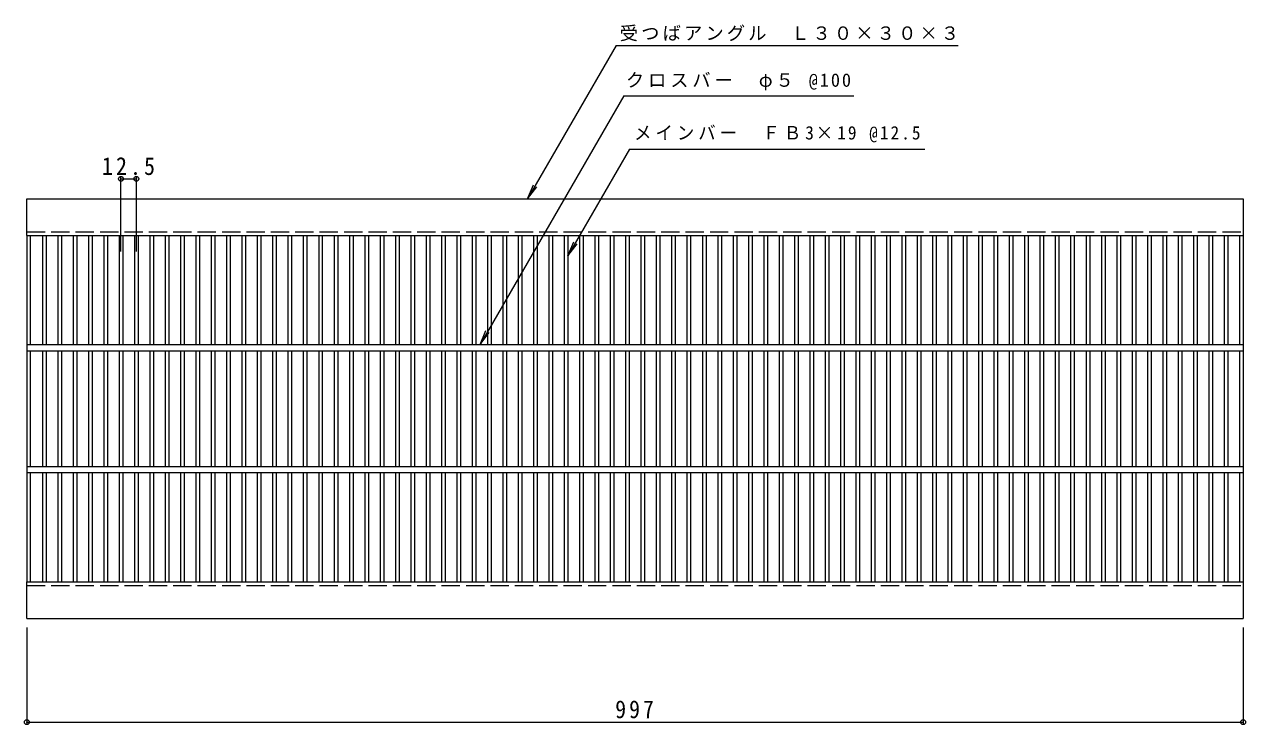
# Model space of a CAD drawing. Units: millimetres, scale not verified. Extents: x -756 to 910, y -687 to 529.
# Drawn here: x -756 to 245, y -45 to 529 of the extents above; entities that cross this region are included whole.
import ezdxf

# ---------------------------------------------------------------- set-up
doc = ezdxf.new("R2010")
doc.units = ezdxf.units.MM
doc.header["$LTSCALE"] = 5
doc.header["$PDMODE"] = 32
doc.header["$PDSIZE"] = 4
doc.linetypes.add('DASHED3', pattern=[4, 3, -1])
for name, color, linetype, lineweight in [('A-1_ピット', 2, 'Continuous', 9), ('A-2_蓋', 3, 'Continuous', 9), ('A-4_寸法', 7, 'Continuous', 9), ('A-5_仕様文', 7, 'Continuous', 9)]:
    doc.layers.add(name, color=color, linetype=linetype, lineweight=lineweight)
doc.styles.add('ＭＳ ゴシック', font='')
doc.styles.get('ＭＳ ゴシック').set_extended_font_data('MS Gothic')

msp = doc.modelspace()

# ---------------------------------------------------------------- linework, layer by layer
at = {"layer": 'A-1_ピット'}
for p, q in [((-753.757, 385.959), (243.243, 385.959)), ((-753.757, 355.959), (-753.757, 385.959)), ((243.243, 385.959), (243.243, 355.959)), ((-753.757, 355.959), (243.243, 355.959)), ((243.243, 71.959), (243.243, 41.959)), ((-753.757, 41.959), (243.243, 41.959))]:
    msp.add_line(p, q, dxfattribs=at)
at = {"layer": 'A-1_ピット', "linetype": 'DASHED3'}
for p, q in [((-753.757, 358.959), (243.243, 358.959)), ((-753.757, 68.959), (243.243, 68.959))]:
    msp.add_line(p, q, dxfattribs=at)
at = {"layer": 'A-1_ピット'}
msp.add_lwpolyline([(-753.757, 41.959), (-753.757, 71.959), (243.243, 71.959)], dxfattribs=at)
at = {"layer": 'A-2_蓋'}
for p, q in [((-753.757, 355.959), (-753.757, 71.959)), ((-750.757, 266.459), (-750.757, 355.959)), ((-740.997, 355.959), (-740.997, 266.459)), ((-737.997, 355.959), (-737.997, 266.459)), ((-728.417, 355.959), (-728.417, 266.459)), ((-725.417, 355.959), (-725.417, 266.459)), ((-715.837, 355.959), (-715.837, 266.459)), ((-712.837, 355.959), (-712.837, 266.459)), ((-703.257, 355.959), (-703.257, 266.459)), ((-700.257, 355.959), (-700.257, 266.459)), ((-690.677, 355.959), (-690.677, 266.459)), ((-687.677, 355.959), (-687.677, 266.459)), ((-678.097, 355.959), (-678.097, 266.459)), ((-675.097, 355.959), (-675.097, 266.459)), ((-665.517, 355.959), (-665.517, 266.459)), ((-662.517, 355.959), (-662.517, 266.459)), ((-652.937, 355.959), (-652.937, 266.459)), ((-649.937, 355.959), (-649.937, 266.459)), ((-640.357, 355.959), (-640.357, 266.459)), ((-637.357, 355.959), (-637.357, 266.459)), ((-627.777, 355.959), (-627.777, 266.459)), ((-624.777, 355.959), (-624.777, 266.459)), ((-615.197, 355.959), (-615.197, 266.459)), ((-612.197, 355.959), (-612.197, 266.459)), ((-602.617, 355.959), (-602.617, 266.459)), ((-599.617, 355.959), (-599.617, 266.459)), ((-590.037, 355.959), (-590.037, 266.459)), ((-587.037, 355.959), (-587.037, 266.459)), ((-577.457, 355.959), (-577.457, 266.459)), ((-574.457, 355.959), (-574.457, 266.459)), ((-564.877, 355.959), (-564.877, 266.459)), ((-561.877, 355.959), (-561.877, 266.459)), ((-552.297, 355.959), (-552.297, 266.459)), ((-549.297, 355.959), (-549.297, 266.459)), ((-539.717, 355.959), (-539.717, 266.459)), ((-536.717, 355.959), (-536.717, 266.459)), ((-527.137, 355.959), (-527.137, 266.459)), ((-524.137, 355.959), (-524.137, 266.459)), ((-514.557, 355.959), (-514.557, 266.459)), ((-511.557, 355.959), (-511.557, 266.459)), ((-501.977, 355.959), (-501.977, 266.459)), ((-498.977, 355.959), (-498.977, 266.459)), ((-489.397, 355.959), (-489.397, 266.459)), ((-486.397, 355.959), (-486.397, 266.459)), ((-476.817, 355.959), (-476.817, 266.459)), ((-473.817, 355.959), (-473.817, 266.459)), ((-464.237, 355.959), (-464.237, 266.459)), ((-461.237, 355.959), (-461.237, 266.459)), ((-451.657, 355.959), (-451.657, 266.459)), ((-448.657, 355.959), (-448.657, 266.459)), ((-439.077, 355.959), (-439.077, 266.459)), ((-436.077, 355.959), (-436.077, 266.459)), ((-426.497, 355.959), (-426.497, 266.459)), ((-423.497, 355.959), (-423.497, 266.459)), ((-413.917, 355.959), (-413.917, 266.459)), ((-410.917, 355.959), (-410.917, 266.459)), ((-401.337, 355.959), (-401.337, 266.459)), ((-398.336, 355.959), (-398.336, 266.459)), ((-388.757, 355.959), (-388.757, 266.459)), ((-385.757, 355.959), (-385.757, 266.459)), ((-376.177, 355.959), (-376.177, 266.459)), ((-373.176, 355.959), (-373.176, 266.459)), ((-363.597, 355.959), (-363.597, 266.459)), ((-360.597, 355.959), (-360.597, 266.459)), ((-351.017, 355.959), (-351.017, 266.459)), ((-348.017, 355.959), (-348.017, 266.459)), ((-338.437, 355.959), (-338.437, 266.459)), ((-335.437, 355.959), (-335.437, 266.459)), ((-325.857, 355.959), (-325.857, 266.459)), ((-322.857, 355.959), (-322.857, 266.459)), ((-313.277, 355.959), (-313.277, 266.459)), ((-310.277, 355.959), (-310.277, 266.459)), ((-300.697, 355.959), (-300.697, 266.459)), ((-297.697, 355.959), (-297.697, 266.459)), ((-288.117, 355.959), (-288.117, 266.459)), ((-285.117, 355.959), (-285.117, 266.459)), ((-275.536, 355.959), (-275.536, 266.459)), ((-272.536, 355.959), (-272.536, 266.459)), ((-262.957, 355.959), (-262.957, 266.459)), ((-259.956, 355.959), (-259.956, 266.459)), ((-250.377, 355.959), (-250.377, 266.459)), ((-247.377, 355.959), (-247.377, 266.459)), ((-237.797, 355.959), (-237.797, 266.459)), ((-234.797, 355.959), (-234.797, 266.459)), ((-225.217, 355.959), (-225.217, 266.459)), ((-222.217, 355.959), (-222.217, 266.459)), ((-212.637, 355.959), (-212.637, 266.459)), ((-209.637, 355.959), (-209.637, 266.459)), ((-200.057, 355.959), (-200.057, 266.459)), ((-197.057, 355.959), (-197.057, 266.459)), ((-187.477, 355.959), (-187.477, 266.459)), ((-184.476, 355.959), (-184.476, 266.459)), ((-174.896, 355.959), (-174.896, 266.459)), ((-171.896, 355.959), (-171.896, 266.459)), ((-162.316, 355.959), (-162.316, 266.459)), ((-159.316, 355.959), (-159.316, 266.459)), ((-149.737, 355.959), (-149.737, 266.459)), ((-146.736, 355.959), (-146.736, 266.459)), ((-137.157, 355.959), (-137.157, 266.459)), ((-134.156, 355.959), (-134.156, 266.459)), ((-124.577, 355.959), (-124.577, 266.459)), ((-121.577, 355.959), (-121.577, 266.459)), ((-111.997, 355.959), (-111.997, 266.459)), ((-108.996, 355.959), (-108.996, 266.459)), ((-99.416, 355.959), (-99.416, 266.459)), ((-96.417, 355.959), (-96.417, 266.459)), ((-86.836, 355.959), (-86.836, 266.459)), ((-83.837, 355.959), (-83.837, 266.459)), ((-74.256, 355.959), (-74.256, 266.459)), ((-71.256, 355.959), (-71.256, 266.459)), ((-61.676, 355.959), (-61.676, 266.459)), ((-58.676, 355.959), (-58.676, 266.459)), ((-49.097, 355.959), (-49.097, 266.459)), ((-46.096, 355.959), (-46.096, 266.459)), ((-36.516, 355.959), (-36.516, 266.459)), ((-33.516, 355.959), (-33.516, 266.459)), ((-23.937, 355.959), (-23.937, 266.459)), ((-20.936, 355.959), (-20.936, 266.459)), ((-11.357, 355.959), (-11.357, 266.459)), ((-8.357, 355.959), (-8.357, 266.459)), ((1.223, 355.959), (1.223, 266.459)), ((4.223, 355.959), (4.223, 266.459)), ((13.803, 355.959), (13.803, 266.459)), ((16.803, 355.959), (16.803, 266.459)), ((26.383, 355.959), (26.383, 266.459)), ((29.383, 355.959), (29.383, 266.459)), ((38.964, 355.959), (38.964, 266.459)), ((41.964, 355.959), (41.964, 266.459)), ((51.544, 355.959), (51.544, 266.459)), ((54.544, 355.959), (54.544, 266.459)), ((64.124, 355.959), (64.124, 266.459)), ((67.124, 355.959), (67.124, 266.459)), ((76.703, 355.959), (76.703, 266.459)), ((79.704, 355.959), (79.704, 266.459)), ((89.284, 355.959), (89.284, 266.459)), ((92.284, 355.959), (92.284, 266.459)), ((101.863, 355.959), (101.863, 266.459)), ((104.864, 355.959), (104.864, 266.459)), ((114.444, 355.959), (114.444, 266.459)), ((117.443, 355.959), (117.443, 266.459)), ((127.023, 355.959), (127.023, 266.459)), ((130.023, 355.959), (130.023, 266.459)), ((139.603, 355.959), (139.603, 266.459)), ((142.603, 355.959), (142.603, 266.459)), ((152.183, 355.959), (152.183, 266.459)), ((155.183, 355.959), (155.183, 266.459)), ((164.764, 355.959), (164.764, 266.459)), ((167.764, 355.959), (167.764, 266.459)), ((177.344, 355.959), (177.344, 266.459)), ((180.344, 355.959), (180.344, 266.459)), ((189.924, 355.959), (189.924, 266.459)), ((192.924, 355.959), (192.924, 266.459)), ((202.504, 355.959), (202.504, 266.459)), ((205.504, 355.959), (205.504, 266.459)), ((215.083, 355.959), (215.083, 266.459)), ((218.084, 355.959), (218.084, 266.459)), ((227.664, 355.959), (227.664, 266.459)), ((230.664, 355.959), (230.664, 266.459)), ((240.244, 355.959), (240.244, 266.459)), ((243.243, 355.959), (243.243, 71.959)), ((-753.757, 266.459), (243.243, 266.459)), ((-753.757, 261.46), (243.243, 261.46)), ((-750.757, 166.459), (-750.757, 261.46)), ((-740.997, 261.46), (-740.997, 166.459)), ((-737.997, 261.46), (-737.997, 166.459)), ((-728.417, 261.46), (-728.417, 166.459)), ((-725.417, 261.46), (-725.417, 166.459)), ((-715.837, 261.46), (-715.837, 166.459)), ((-712.837, 261.46), (-712.837, 166.459)), ((-703.257, 261.46), (-703.257, 166.459)), ((-700.257, 261.46), (-700.257, 166.459)), ((-690.677, 261.46), (-690.677, 166.459)), ((-687.677, 261.46), (-687.677, 166.459)), ((-678.097, 261.46), (-678.097, 166.459)), ((-675.097, 261.46), (-675.097, 166.459)), ((-665.517, 261.46), (-665.517, 166.459)), ((-662.517, 261.46), (-662.517, 166.459)), ((-652.937, 261.46), (-652.937, 166.459)), ((-649.937, 261.46), (-649.937, 166.459)), ((-640.357, 261.46), (-640.357, 166.459)), ((-637.357, 261.46), (-637.357, 166.459)), ((-627.777, 261.46), (-627.777, 166.459)), ((-624.777, 261.46), (-624.777, 166.459)), ((-615.197, 261.46), (-615.197, 166.459)), ((-612.197, 261.46), (-612.197, 166.459)), ((-602.617, 261.46), (-602.617, 166.459)), ((-599.617, 261.46), (-599.617, 166.459)), ((-590.037, 261.46), (-590.037, 166.459)), ((-587.037, 261.46), (-587.037, 166.459)), ((-577.457, 261.46), (-577.457, 166.459)), ((-574.457, 261.46), (-574.457, 166.459)), ((-564.877, 261.46), (-564.877, 166.459)), ((-561.877, 261.46), (-561.877, 166.459)), ((-552.297, 261.46), (-552.297, 166.459)), ((-549.297, 261.46), (-549.297, 166.459)), ((-539.717, 261.46), (-539.717, 166.459)), ((-536.717, 261.46), (-536.717, 166.459)), ((-527.137, 261.46), (-527.137, 166.459)), ((-524.137, 261.46), (-524.137, 166.459)), ((-514.557, 261.46), (-514.557, 166.459)), ((-511.557, 261.46), (-511.557, 166.459)), ((-501.977, 261.46), (-501.977, 166.459)), ((-498.977, 261.46), (-498.977, 166.459)), ((-489.397, 261.46), (-489.397, 166.459)), ((-486.397, 261.46), (-486.397, 166.459)), ((-476.817, 261.46), (-476.817, 166.459)), ((-473.817, 261.46), (-473.817, 166.459)), ((-464.237, 261.46), (-464.237, 166.459)), ((-461.237, 261.46), (-461.237, 166.459)), ((-451.657, 261.46), (-451.657, 166.459)), ((-448.657, 261.46), (-448.657, 166.459)), ((-439.077, 261.46), (-439.077, 166.459)), ((-436.077, 261.46), (-436.077, 166.459)), ((-426.497, 261.46), (-426.497, 166.459)), ((-423.497, 261.46), (-423.497, 166.459)), ((-413.917, 261.46), (-413.917, 166.459)), ((-410.917, 261.46), (-410.917, 166.459)), ((-401.337, 261.46), (-401.337, 166.459)), ((-398.336, 261.46), (-398.336, 166.459)), ((-388.757, 261.46), (-388.757, 166.459)), ((-385.757, 261.46), (-385.757, 166.459)), ((-376.177, 261.46), (-376.177, 166.459)), ((-373.176, 261.46), (-373.176, 166.459)), ((-363.597, 261.46), (-363.597, 166.459)), ((-360.597, 261.46), (-360.597, 166.459)), ((-351.017, 261.46), (-351.017, 166.459)), ((-348.017, 261.46), (-348.017, 166.459)), ((-338.437, 261.46), (-338.437, 166.459)), ((-335.437, 261.46), (-335.437, 166.459)), ((-325.857, 261.46), (-325.857, 166.459)), ((-322.857, 261.46), (-322.857, 166.459)), ((-313.277, 261.46), (-313.277, 166.459)), ((-310.277, 261.46), (-310.277, 166.459)), ((-300.697, 261.46), (-300.697, 166.459)), ((-297.697, 261.46), (-297.697, 166.459)), ((-288.117, 261.46), (-288.117, 166.459)), ((-285.117, 261.46), (-285.117, 166.459)), ((-275.536, 261.46), (-275.536, 166.459)), ((-272.536, 261.46), (-272.536, 166.459)), ((-262.957, 261.46), (-262.957, 166.459)), ((-259.956, 261.46), (-259.956, 166.459)), ((-250.377, 261.46), (-250.377, 166.459)), ((-247.377, 261.46), (-247.377, 166.459)), ((-237.797, 261.46), (-237.797, 166.459)), ((-234.797, 261.46), (-234.797, 166.459)), ((-225.217, 261.46), (-225.217, 166.459)), ((-222.217, 261.46), (-222.217, 166.459)), ((-212.637, 261.46), (-212.637, 166.459)), ((-209.637, 261.46), (-209.637, 166.459)), ((-200.057, 261.46), (-200.057, 166.459)), ((-197.057, 261.46), (-197.057, 166.459)), ((-187.477, 261.46), (-187.477, 166.459)), ((-184.476, 261.46), (-184.476, 166.459)), ((-174.896, 261.46), (-174.896, 166.459)), ((-171.896, 261.46), (-171.896, 166.459)), ((-162.316, 261.46), (-162.316, 166.459)), ((-159.316, 261.46), (-159.316, 166.459)), ((-149.737, 261.46), (-149.737, 166.459)), ((-146.736, 261.46), (-146.736, 166.459)), ((-137.157, 261.46), (-137.157, 166.459)), ((-134.156, 261.46), (-134.156, 166.459)), ((-124.577, 261.46), (-124.577, 166.459)), ((-121.577, 261.46), (-121.577, 166.459)), ((-111.997, 261.46), (-111.997, 166.459)), ((-108.996, 261.46), (-108.996, 166.459)), ((-99.416, 261.46), (-99.416, 166.459)), ((-96.417, 261.46), (-96.417, 166.459)), ((-86.836, 261.46), (-86.836, 166.459)), ((-83.837, 261.46), (-83.837, 166.459)), ((-74.256, 261.46), (-74.256, 166.459)), ((-71.256, 261.46), (-71.256, 166.459)), ((-61.676, 261.46), (-61.676, 166.459)), ((-58.676, 261.46), (-58.676, 166.459)), ((-49.097, 261.46), (-49.097, 166.459)), ((-46.096, 261.46), (-46.096, 166.459)), ((-36.516, 261.46), (-36.516, 166.459)), ((-33.516, 261.46), (-33.516, 166.459)), ((-23.937, 261.46), (-23.937, 166.459)), ((-20.936, 261.46), (-20.936, 166.459)), ((-11.357, 261.46), (-11.357, 166.459)), ((-8.357, 261.46), (-8.357, 166.459)), ((1.223, 261.46), (1.223, 166.459)), ((4.223, 261.46), (4.223, 166.459)), ((13.803, 261.46), (13.803, 166.459)), ((16.803, 261.46), (16.803, 166.459)), ((26.383, 261.46), (26.383, 166.459)), ((29.383, 261.46), (29.383, 166.459)), ((38.964, 261.46), (38.964, 166.459)), ((41.964, 261.46), (41.964, 166.459)), ((51.544, 261.46), (51.544, 166.459)), ((54.544, 261.46), (54.544, 166.459)), ((64.124, 261.46), (64.124, 166.459)), ((67.124, 261.46), (67.124, 166.459)), ((76.703, 261.46), (76.703, 166.459)), ((79.704, 261.46), (79.704, 166.459)), ((89.284, 261.46), (89.284, 166.459)), ((92.284, 261.46), (92.284, 166.459)), ((101.863, 261.46), (101.863, 166.459)), ((104.864, 261.46), (104.864, 166.459)), ((114.444, 261.46), (114.444, 166.459)), ((117.443, 261.46), (117.443, 166.459)), ((127.023, 261.46), (127.023, 166.459)), ((130.023, 261.46), (130.023, 166.459)), ((139.603, 261.46), (139.603, 166.459)), ((142.603, 261.46), (142.603, 166.459)), ((152.183, 261.46), (152.183, 166.459)), ((155.183, 261.46), (155.183, 166.459)), ((164.764, 261.46), (164.764, 166.459)), ((167.764, 261.46), (167.764, 166.459)), ((177.344, 261.46), (177.344, 166.459)), ((180.344, 261.46), (180.344, 166.459)), ((189.924, 261.46), (189.924, 166.459)), ((192.924, 261.46), (192.924, 166.459)), ((202.504, 261.46), (202.504, 166.459)), ((205.504, 261.46), (205.504, 166.459)), ((215.083, 261.46), (215.083, 166.459)), ((218.084, 261.46), (218.084, 166.459)), ((227.664, 261.46), (227.664, 166.459)), ((230.664, 261.46), (230.664, 166.459)), ((240.244, 261.46), (240.244, 166.459)), ((-753.757, 166.459), (243.243, 166.459)), ((-753.757, 161.459), (243.243, 161.459)), ((-750.757, 71.959), (-750.757, 161.459)), ((-740.997, 161.459), (-740.997, 71.959)), ((-737.997, 161.459), (-737.997, 71.959)), ((-728.417, 161.459), (-728.417, 71.959)), ((-725.417, 161.459), (-725.417, 71.959)), ((-715.837, 161.459), (-715.837, 71.959)), ((-712.837, 161.459), (-712.837, 71.959)), ((-703.257, 161.459), (-703.257, 71.959)), ((-700.257, 161.459), (-700.257, 71.959)), ((-690.677, 161.459), (-690.677, 71.959)), ((-687.677, 161.459), (-687.677, 71.959)), ((-678.097, 161.459), (-678.097, 71.959)), ((-675.097, 161.459), (-675.097, 71.959)), ((-665.517, 161.459), (-665.517, 71.959)), ((-662.517, 161.459), (-662.517, 71.959)), ((-652.937, 161.459), (-652.937, 71.959)), ((-649.937, 161.459), (-649.937, 71.959)), ((-640.357, 161.459), (-640.357, 71.959)), ((-637.357, 161.459), (-637.357, 71.959)), ((-627.777, 161.459), (-627.777, 71.959)), ((-624.777, 161.459), (-624.777, 71.959)), ((-615.197, 161.459), (-615.197, 71.959)), ((-612.197, 161.459), (-612.197, 71.959)), ((-602.617, 161.459), (-602.617, 71.959)), ((-599.617, 161.459), (-599.617, 71.959)), ((-590.037, 161.459), (-590.037, 71.959)), ((-587.037, 161.459), (-587.037, 71.959)), ((-577.457, 161.459), (-577.457, 71.959)), ((-574.457, 161.459), (-574.457, 71.959)), ((-564.877, 161.459), (-564.877, 71.959)), ((-561.877, 161.459), (-561.877, 71.959)), ((-552.297, 161.459), (-552.297, 71.959)), ((-549.297, 161.459), (-549.297, 71.959)), ((-539.717, 161.459), (-539.717, 71.959)), ((-536.717, 161.459), (-536.717, 71.959)), ((-527.137, 161.459), (-527.137, 71.959)), ((-524.137, 161.459), (-524.137, 71.959)), ((-514.557, 161.459), (-514.557, 71.959)), ((-511.557, 161.459), (-511.557, 71.959)), ((-501.977, 161.459), (-501.977, 71.959)), ((-498.977, 161.459), (-498.977, 71.959)), ((-489.397, 161.459), (-489.397, 71.959)), ((-486.397, 161.459), (-486.397, 71.959)), ((-476.817, 161.459), (-476.817, 71.959)), ((-473.817, 161.459), (-473.817, 71.959)), ((-464.237, 161.459), (-464.237, 71.959)), ((-461.237, 161.459), (-461.237, 71.959)), ((-451.657, 161.459), (-451.657, 71.959)), ((-448.657, 161.459), (-448.657, 71.959)), ((-439.077, 161.459), (-439.077, 71.959)), ((-436.077, 161.459), (-436.077, 71.959)), ((-426.497, 161.459), (-426.497, 71.959)), ((-423.497, 161.459), (-423.497, 71.959)), ((-413.917, 161.459), (-413.917, 71.959)), ((-410.917, 161.459), (-410.917, 71.959)), ((-401.337, 161.459), (-401.337, 71.959)), ((-398.336, 161.459), (-398.336, 71.959)), ((-388.757, 161.459), (-388.757, 71.959)), ((-385.757, 161.459), (-385.757, 71.959)), ((-376.177, 161.459), (-376.177, 71.959)), ((-373.176, 161.459), (-373.176, 71.959)), ((-363.597, 161.459), (-363.597, 71.959)), ((-360.597, 161.459), (-360.597, 71.959)), ((-351.017, 161.459), (-351.017, 71.959)), ((-348.017, 161.459), (-348.017, 71.959)), ((-338.437, 161.459), (-338.437, 71.959)), ((-335.437, 161.459), (-335.437, 71.959)), ((-325.857, 161.459), (-325.857, 71.959)), ((-322.857, 161.459), (-322.857, 71.959)), ((-313.277, 161.459), (-313.277, 71.959)), ((-310.277, 161.459), (-310.277, 71.959)), ((-300.697, 161.459), (-300.697, 71.959)), ((-297.697, 161.459), (-297.697, 71.959)), ((-288.117, 161.459), (-288.117, 71.959)), ((-285.117, 161.459), (-285.117, 71.959)), ((-275.536, 161.459), (-275.536, 71.959)), ((-272.536, 161.459), (-272.536, 71.959)), ((-262.957, 161.459), (-262.957, 71.959)), ((-259.956, 161.459), (-259.956, 71.959)), ((-250.377, 161.459), (-250.377, 71.959)), ((-247.377, 161.459), (-247.377, 71.959)), ((-237.797, 161.459), (-237.797, 71.959)), ((-234.797, 161.459), (-234.797, 71.959)), ((-225.217, 161.459), (-225.217, 71.959)), ((-222.217, 161.459), (-222.217, 71.959)), ((-212.637, 161.459), (-212.637, 71.959)), ((-209.637, 161.459), (-209.637, 71.959)), ((-200.057, 161.459), (-200.057, 71.959)), ((-197.057, 161.459), (-197.057, 71.959)), ((-187.477, 161.459), (-187.477, 71.959)), ((-184.476, 161.459), (-184.476, 71.959)), ((-174.896, 161.459), (-174.896, 71.959)), ((-171.896, 161.459), (-171.896, 71.959)), ((-162.316, 161.459), (-162.316, 71.959)), ((-159.316, 161.459), (-159.316, 71.959)), ((-149.737, 161.459), (-149.737, 71.959)), ((-146.736, 161.459), (-146.736, 71.959)), ((-137.157, 161.459), (-137.157, 71.959)), ((-134.156, 161.459), (-134.156, 71.959)), ((-124.577, 161.459), (-124.577, 71.959)), ((-121.577, 161.459), (-121.577, 71.959)), ((-111.997, 161.459), (-111.997, 71.959)), ((-108.996, 161.459), (-108.996, 71.959)), ((-99.416, 161.459), (-99.416, 71.959)), ((-96.417, 161.459), (-96.417, 71.959)), ((-86.836, 161.459), (-86.836, 71.959)), ((-83.837, 161.459), (-83.837, 71.959)), ((-74.256, 161.459), (-74.256, 71.959)), ((-71.256, 161.459), (-71.256, 71.959)), ((-61.676, 161.459), (-61.676, 71.959)), ((-58.676, 161.459), (-58.676, 71.959)), ((-49.097, 161.459), (-49.097, 71.959)), ((-46.096, 161.459), (-46.096, 71.959)), ((-36.516, 161.459), (-36.516, 71.959)), ((-33.516, 161.459), (-33.516, 71.959)), ((-23.937, 161.459), (-23.937, 71.959)), ((-20.936, 161.459), (-20.936, 71.959)), ((-11.357, 161.459), (-11.357, 71.959)), ((-8.357, 161.459), (-8.357, 71.959)), ((1.223, 161.459), (1.223, 71.959)), ((4.223, 161.459), (4.223, 71.959)), ((13.803, 161.459), (13.803, 71.959)), ((16.803, 161.459), (16.803, 71.959)), ((26.383, 161.459), (26.383, 71.959)), ((29.383, 161.459), (29.383, 71.959)), ((38.964, 161.459), (38.964, 71.959)), ((41.964, 161.459), (41.964, 71.959)), ((51.544, 161.459), (51.544, 71.959)), ((54.544, 161.459), (54.544, 71.959)), ((64.124, 161.459), (64.124, 71.959)), ((67.124, 161.459), (67.124, 71.959)), ((76.703, 161.459), (76.703, 71.959)), ((79.704, 161.459), (79.704, 71.959)), ((89.284, 161.459), (89.284, 71.959)), ((92.284, 161.459), (92.284, 71.959)), ((101.863, 161.459), (101.863, 71.959)), ((104.864, 161.459), (104.864, 71.959)), ((114.444, 161.459), (114.444, 71.959)), ((117.443, 161.459), (117.443, 71.959)), ((127.023, 161.459), (127.023, 71.959)), ((130.023, 161.459), (130.023, 71.959)), ((139.603, 161.459), (139.603, 71.959)), ((142.603, 161.459), (142.603, 71.959)), ((152.183, 161.459), (152.183, 71.959)), ((155.183, 161.459), (155.183, 71.959)), ((164.764, 161.459), (164.764, 71.959)), ((167.764, 161.459), (167.764, 71.959)), ((177.344, 161.459), (177.344, 71.959)), ((180.344, 161.459), (180.344, 71.959)), ((189.924, 161.459), (189.924, 71.959)), ((192.924, 161.459), (192.924, 71.959)), ((202.504, 161.459), (202.504, 71.959)), ((205.504, 161.459), (205.504, 71.959)), ((215.083, 161.459), (215.083, 71.959)), ((218.084, 161.459), (218.084, 71.959)), ((227.664, 161.459), (227.664, 71.959)), ((230.664, 161.459), (230.664, 71.959)), ((240.244, 161.459), (240.244, 71.959))]:
    msp.add_line(p, q, dxfattribs=at)
at = {"layer": 'A-4_寸法'}
for p, q in [((-676.597, 342.778), (-676.597, 403.859)), ((-676.597, 402.359), (-664.017, 402.359)), ((-664.017, 342.778), (-664.017, 403.859)), ((-753.757, 34.459), (-753.757, -44.676)), ((243.243, 34.459), (243.243, -44.676)), ((-753.757, -43.176), (243.243, -43.176))]:
    msp.add_line(p, q, dxfattribs=at)
for p in [(-676.597, 402.359), (-664.017, 402.359), (-753.757, -43.176), (243.243, -43.176)]:
    msp.add_point(p, dxfattribs=at)
at = {"layer": 'A-5_仕様文'}
for p, q in [((-270.644, 511.802), (-343.299, 385.959)), ((-270.644, 511.802), (9.74, 511.802)), ((-264.49, 470.499), (-382.292, 266.459)), ((-264.49, 470.499), (-75.913, 470.499)), ((-259.757, 426.736), (-310.277, 339.232)), ((-259.757, 426.736), (-17.664, 426.736)), ((-343.299, 385.959), (-338.516, 397.508)), ((-343.299, 385.959), (-335.69, 395.876)), ((-310.277, 339.232), (-305.493, 350.781)), ((-310.277, 339.232), (-302.667, 349.149)), ((-382.292, 266.459), (-377.509, 278.008)), ((-382.292, 266.459), (-374.683, 276.376))]:
    msp.add_line(p, q, dxfattribs=at)

# ---------------------------------------------------------------- texts
at = {"layer": 'A-4_寸法', "color": 2, "char_height": 14.66, "attachment_point": 7, "style": 'ＭＳ ゴシック'}
for s, insert in [('\\T1.28;\\W0.9;12.5', (-692.182, 405.359)), ('\\T1.27;\\W0.9;997', (-271.507, -40.176))]:
    msp.add_mtext(s, dxfattribs=dict(at, insert=insert))
at = {"layer": 'A-5_仕様文', "char_height": 11, "attachment_point": 7, "style": 'ＭＳ ゴシック'}
for s, insert in [('\\T1.17;受つばアングル\u3000Ｌ３０×３０×３', (-267.76, 515.253)), ('\\T1.21;クロスバー\u3000φ５\\~@100', (-262.721, 474.93)), ('\\T1.23;\\W0.95;メインバー\u3000ＦＢ3×19\\~@12.5', (-256.003, 432.291))]:
    msp.add_mtext(s, dxfattribs=dict(at, insert=insert))

doc.saveas('drawing.dxf')
